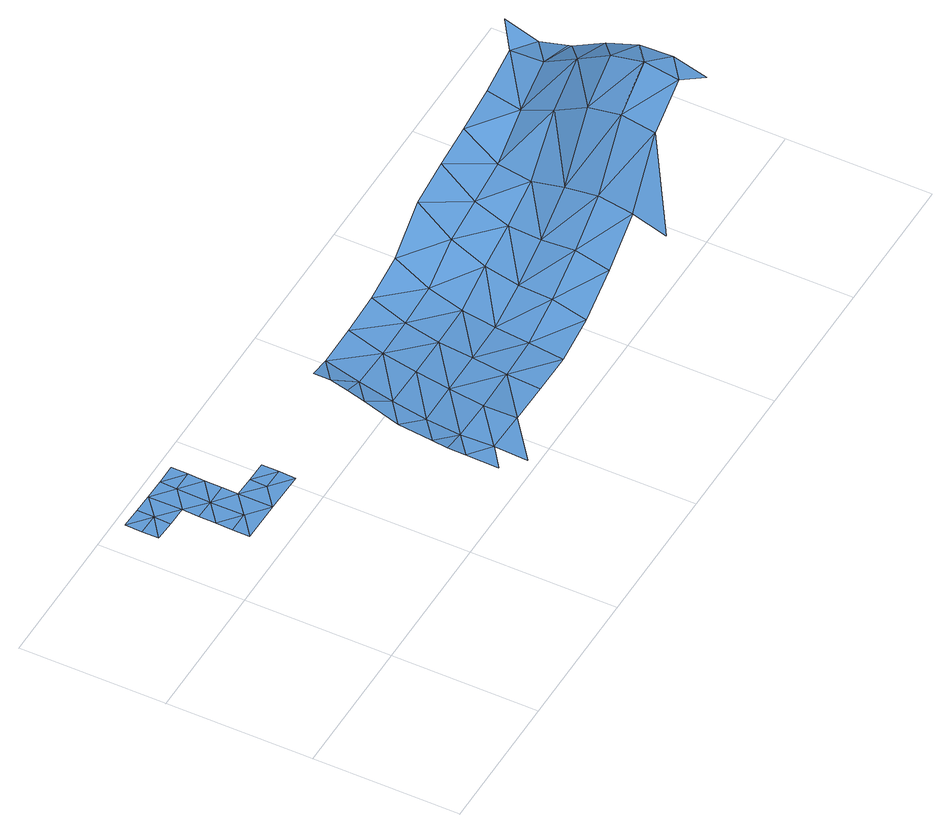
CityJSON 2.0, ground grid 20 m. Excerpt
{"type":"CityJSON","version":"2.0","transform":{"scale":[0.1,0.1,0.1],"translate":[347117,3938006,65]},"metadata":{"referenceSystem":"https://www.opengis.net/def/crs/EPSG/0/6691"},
"CityObjects":{
"waterbody1":{"type":"WaterBody","attributes":{"name":"8","class":"1140","function":"1","WaterBodyRiverFloodingRiskAttribute.description":"4","WaterBodyRiverFloodingRiskAttribute.rankOrg":"3","WaterBodyRiverFloodingRiskAttribute.adminType":"2","WaterBodyRiverFloodingRiskAttribute.scale":"L1"},"geometry":[{"type":"MultiSurface","lod":"1","boundaries":[[[0,1,2]],[[2,3,4]],[[5,6,7]],[[7,8,9]],[[1,3,2]],[[6,10,8]],[[11,8,10]],[[8,11,12]],[[11,13,12]],[[14,11,15]],[[16,17,3]],[[17,16,18]],[[15,19,14]],[[20,19,15]],[[21,22,15]],[[21,15,10]],[[23,9,12]],[[12,4,23]],[[12,2,4]],[[15,22,20]],[[13,24,12]],[[9,8,12]],[[10,15,11]],[[7,6,8]],[[24,2,12]],[[24,0,2]],[[25,26,18]],[[17,18,26]],[[4,3,17]],[[26,4,17]]]}]},
"waterbody2":{"type":"WaterBody","attributes":{"name":"8","class":"1140","function":"1","WaterBodyRiverFloodingRiskAttribute.description":"4","WaterBodyRiverFloodingRiskAttribute.rankOrg":"1","WaterBodyRiverFloodingRiskAttribute.adminType":"2","WaterBodyRiverFloodingRiskAttribute.scale":"L1"},"geometry":[{"type":"MultiSurface","lod":"1","boundaries":[[[27,28,29]],[[30,31,28]],[[27,30,28]],[[31,30,32]],[[33,34,32]],[[35,27,36]],[[30,33,32]],[[33,37,34]],[[38,34,37]],[[35,39,27]],[[30,27,39]],[[40,38,37]],[[41,38,40]],[[42,41,40]],[[40,43,42]],[[33,30,44]],[[45,42,43]],[[30,39,44]],[[37,33,46]],[[33,44,46]],[[40,47,43]],[[35,48,39]],[[40,37,47]],[[47,37,46]],[[39,48,44]],[[35,49,48]],[[43,47,50]],[[44,48,51]],[[46,44,52]],[[47,46,52]],[[49,53,48]],[[44,51,52]],[[47,54,50]],[[48,55,51]],[[47,52,54]],[[55,48,53]],[[50,54,56]],[[51,55,57]],[[52,51,58]],[[59,55,53]],[[58,51,57]],[[54,52,58]],[[54,60,56]],[[61,57,55]],[[54,58,60]],[[61,55,59]],[[56,60,62]],[[57,61,63]],[[58,57,64]],[[65,61,59]],[[64,57,63]],[[60,58,64]],[[60,66,62]],[[67,63,61]],[[60,64,66]],[[67,61,65]],[[62,66,68]],[[63,67,69]],[[64,63,70]],[[71,67,65]],[[66,64,70]],[[63,69,70]],[[66,72,68]],[[73,69,67]],[[66,70,72]],[[73,67,71]],[[73,74,69]],[[68,72,75]],[[70,69,76]],[[72,70,76]],[[69,74,76]],[[72,77,75]],[[71,78,79]],[[73,71,79]],[[73,80,74]],[[72,76,77]],[[73,79,80]],[[75,77,81]],[[74,80,82]],[[76,74,83]],[[83,74,82]],[[77,76,83]],[[80,79,84]],[[81,77,85]],[[85,77,83]],[[85,86,81]],[[82,80,87]],[[87,80,84]],[[88,82,87]],[[83,82,89]],[[89,82,88]],[[85,83,89]],[[87,84,90]],[[84,91,90]],[[92,88,87]],[[85,93,86]],[[92,87,90]],[[94,85,89]],[[92,95,88]],[[88,95,89]],[[85,94,93]],[[96,94,89]],[[96,89,95]],[[97,93,94]],[[98,94,96]],[[97,94,98]],[[97,99,93]]]}]}
},
"vertices":[
[62,249,48],[62,226,48],[91,249,48],[119,225,48],[119,272,48],[121,364,48],[93,364,48],[121,341,48],[92,341,48],[120,318,48],[64,365,48],[64,319,48],[91,295,48],[63,296,48],[35,319,49],[36,342,49],[175,224,48],[147,248,48],[176,247,48],[7,320,49],[7,343,49],[36,365,49],[8,366,49],[120,295,48],[63,273,48],[176,271,48],[148,271,48],
[371,59,8],[343,83,7],[342,37,8],[371,105,6],[343,107,8],[344,129,9],[372,152,10],[344,175,15],[427,58,8],[370,13,7],[373,198,18],[345,221,31],[428,104,6],[374,244,28],[346,245,38],[346,268,45],[375,290,41],[429,151,12],[346,291,45],[430,197,18],[431,243,27],[485,103,10],[484,57,8],[431,289,44],[486,150,15],[486,196,20],[541,56,8],[487,242,30],[541,103,14],[488,288,50],[542,149,18],[543,195,24],[597,55,27],[544,241,39],[598,102,38],[545,287,67],[599,148,40],[600,194,49],[654,54,61],[600,240,73],[655,101,72],[601,286,113],[655,147,68],[656,193,69],[711,53,107],[657,239,88],[711,100,115],[712,146,107],[658,285,129],[713,192,95],[714,238,102],[710,7,92],[767,52,195],[768,99,203],[714,284,140],[769,145,193],[770,191,166],[824,51,235],[770,237,145],[771,283,155],[825,98,243],[825,144,232],[826,190,204],[853,74,239],[852,28,226],[853,120,237],[828,283,173],[827,236,177],[854,166,218],[855,213,190],[856,259,175],[855,217,189],[856,305,192]
]}
